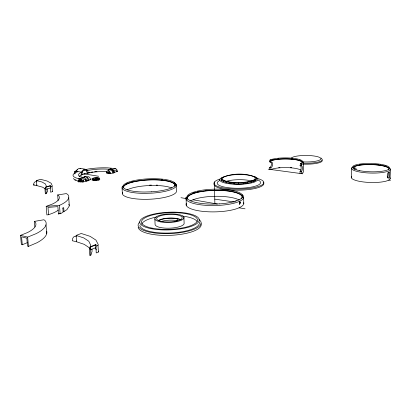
<?xml version="1.0" encoding="UTF-8"?>
<svg xmlns="http://www.w3.org/2000/svg" width="411" height="411" viewBox="0 0 411 411"><rect width="100%" height="100%" fill="white"/><g stroke="black" fill="none" stroke-linecap="round" stroke-linejoin="round"><path stroke-width="0.62" d="M82.041 174.757C81.974 173.046 82.308 170.781 84.229 170.211A3.812 2.713 -79.9 0 1 86.233 170.75L87.368 173.165M300.015 173.437L300.03 171.464A2.995 1.063 -84.4 0 0 300.806 170.164A2.939 1.043 -84.4 0 0 300.831 166.111L300.066 165.72L300.533 163.593A17.365 3.869 -0.1 0 0 293.957 158.384A17.365 3.869 -0.1 0 0 270.412 159.797A1.197 1.007 69 0 0 269.642 160.67L269.647 161.831L271.317 161.944L272.128 162.437A2.867 1.742 -79.7 0 1 272.139 166.393A2.918 1.772 -79.7 0 1 270.864 167.59L270.87 169.517A16.8 3.951 0 0 1 286.868 167.606A16.8 3.951 0 0 1 301.078 170.175M300.066 165.72L301.617 165.813L302.095 166.275A2.944 1.038 -84.4 0 1 302.07 170.329A2.995 1.058 -84.4 0 1 301.294 171.628L301.278 173.606A18.218 4.28 0 0 0 303.524 171.433L303.59 162.607M301.335 165.88L301.345 164.688A18.269 4.095 -0.1 0 0 303.231 161.898M84.584 176.715A3.74 2.579 72.5 0 1 87.281 177.177A3.74 2.579 72.5 0 1 88.838 180.552L82.914 182.016L79.698 181.451L79.713 181.025A1.731 1.187 72.4 0 1 80.51 179.992L81.152 180.105A1.731 1.187 72.4 0 1 82.113 181.446L82.185 181.888M351.343 177.768L351.564 168.592M74.956 173.889L74.987 172.656M390.039 178.98L390.383 169.697M89.757 248.871L89.218 247.725L84.229 244.35L76.574 241.776L76.127 235.426L83.793 237.933L88.791 241.226L90.687 245.136L89.398 248.902L89.834 255.58L90.821 255.169L90.456 246.692L95.871 244.509L96.225 252.924L98.404 252.015L98.666 251.162M98.404 252.015L97.988 245.413L98.255 244.576L95.938 240.096L90.101 236.335L81.244 233.484L76.127 235.426M90.821 255.169L92.085 251.332L91.936 248.994M83.305 180.588L83.49 180.126L83.248 180.429L83.603 181.806M75.254 171.433L75.372 171.161L81.789 172.219M75.907 171.413L76.415 171.33L76.775 170.488A4.762 3.345 -80.4 0 1 80.813 168.577M255.786 180.408L256.31 178.256L255.642 177.156C245.275 172.872 232.354 173.129 222.063 177.557L221.344 178.667L221.832 180.799C232.143 185.279 245.567 185.289 255.786 180.408L256.31 178.256M45.919 188.043L44.922 188.567L42.451 187.139L36.826 185.618L36.409 180.557L42.04 182.032L45.472 183.989L46.417 186.322L44.922 188.567L45.338 193.838L46.15 193.591L45.837 186.99L50.296 185.664L50.61 192.225L52.408 191.67L52.726 191.156M52.408 191.67L52.007 186.445L52.325 185.947L51.159 183.27L47.152 181.03L40.643 179.345L36.409 180.557M46.15 193.591L47.625 191.295L47.44 188.916M221.365 179.689L221.842 178.944M63.073 211.346L63.988 211.542L66.911 209.661L69.315 205.962L68.724 197.717M62.868 208.12L63.695 207.596L63.988 211.542M221.344 178.667L221.812 179.771C232.138 184.231 245.547 184.236 255.781 179.376M158.846 220.656L159.704 220.137A12.037 3.586 -2.2 0 1 176.257 218.631L178.59 219.161A12.037 3.586 -2.2 0 1 180.321 219.87M158.091 220.579L159.848 219.715A12.798 3.817 -2.2 0 1 177.665 218.616L179.926 219.258A12.798 3.817 -2.2 0 1 181.056 219.782M87.517 172.872L88.257 172.995C87.579 166.599 80.017 169.471 81.517 174.994L80.828 174.875M82.436 171.926L80.099 172.969A20.005 4.624 -3.4 0 0 79.873 176.535L84.645 177.835L80.761 179.006L78.039 178.508A25.41 5.877 -3.4 0 1 75.182 172.779L77.915 171.577M27.599 242.547L22.271 244.766L21.567 236.854L26.843 238.175L27.532 246.132L28.451 246.374L36.908 242.788A56.307 16.383 -6.4 0 0 46.731 231.239M22.271 244.766L21.367 244.535L20.55 235.349L27.65 237.116L36.147 233.643A56.482 15.834 -6.2 0 0 45.267 220.815L43.946 219.757L34.401 221.395L34.873 227M90.471 249.837L95.886 247.628M89.398 248.902L90.384 248.501L90.456 246.692M97.988 245.413L95.804 246.297L95.871 244.509M90.297 247.16L95.722 244.971M20.55 235.349L27.48 232.564A45.878 12.854 -6.2 0 0 35.295 222.135L34.401 221.395M58.095 200.583L57.674 194.953L58.568 195.559A41.922 10.604 -5.1 0 1 52.32 204.077L46.191 206.363L46.869 214.896L48.575 214.753L47.995 207.411L57.859 206.61L58.413 213.936L59.477 213.52M58.413 213.936L61.054 213.422L63.16 212.071L62.826 207.971M174.916 221.673L177.264 220.758L177.198 218.842M48.575 214.753L54.005 212.651A43.042 11.318 -5.3 0 0 58.223 210.144M46.191 206.363L59.472 205.284L60.422 204.925A51.606 13.06 -5.1 0 0 67.692 194.444L66.366 193.586L57.674 194.953M78.527 180.593L80.813 179.992M110.4 173.591A2.646 1.875 72.6 0 0 108.304 170.714A2.646 1.875 72.6 0 0 106.5 172.964L110.4 173.591L114.037 172.815A3.607 2.569 72.6 0 0 112.203 169.311A3.607 2.569 72.6 0 0 109.336 169.615M81.625 181.462L80.941 181.667L80.761 179.006A2.754 1.885 72.4 0 0 78.974 181.323L74.951 179.961L73.358 178.518M108.447 173.278L110.194 172.743M87.409 176.9A2.723 1.88 72.5 0 1 89.377 177.233A2.723 1.88 72.5 0 1 90.507 179.689L88.108 180.424L88.838 180.552M112.753 170.164A2.63 1.87 72.6 0 1 113.852 172.533L117.412 171.444A2.615 1.87 72.6 0 0 115.321 168.592L107.733 167.847A25.497 5.898 -3.4 0 0 88.822 168.921L85.365 169.568M85.514 179.294L86.089 181.046L85.514 179.294L83.027 180.049L83.248 180.429M106.5 172.964L108.191 172.45M82.683 177.501L78.794 178.667L78.974 181.323L82.328 181.641M45.816 189.379L50.281 188.033M112.352 169.491L115.321 168.592M45.647 187.267L50.121 185.936M52.007 186.445L50.199 186.984L50.296 185.664M36.898 181.939L36.605 181.744A2.81 2.091 -78.4 0 0 34.488 182.356L34.082 182.91A2.81 2.091 -78.4 0 0 33.62 185.017L34.406 184.791M74.884 173.91L74.71 171.351L76.241 170.909A1.819 0.411 -3.7 0 0 76.415 171.33M109.814 169.363L105.791 169.07A20.005 4.624 -3.4 0 0 90.857 169.923L86.269 170.796L86.192 169.589M80.952 180.033L78.845 180.593L78.963 182.273M88.766 172.635L90.014 172.399M77.736 181.626L79.708 181.354M80.13 182.052L82.169 181.775M269.647 161.831L270.931 162.283A2.862 1.742 -79.7 0 1 270.941 166.234A2.913 1.772 -79.7 0 1 269.667 167.431L269.673 169.358M74.951 179.961L76.014 179.91M106.521 171.659L105.94 171.613A19.985 4.685 -3.4 0 0 91.016 172.471L82.914 174.362L80.273 175.554A19.985 4.685 -3.4 0 0 79.179 176.386M81.25 181.575L78.974 181.323L79.662 181.117L79.272 181.051M270.412 159.797L270.412 160.768L270.844 160.824A16.851 3.776 -0.1 0 1 291.697 159.227A16.851 3.776 -0.1 0 1 301.689 163.599M388.698 180.121L390.45 180.352M269.667 167.431L270.864 167.59M300.03 171.464L301.294 171.628M268.208 169.157L302.83 173.817M214.768 199.145L234.306 201.971M116.688 171.33L117.412 171.444M79.97 168.346L85.067 169.168M74.71 171.351L77.417 171.798M98.64 176.268L83.808 173.807L84.471 173.915M89.778 179.561L90.507 179.689M87.394 180.645L88.129 180.768A3.745 2.579 72.5 0 0 86.243 177.126A3.745 2.579 72.5 0 0 83.351 177.413M86.063 180.701L86.793 180.825A2.738 1.885 72.5 0 0 84.142 177.84M180.968 197.696L186.661 198.688M192.99 199.787L217.337 204.01M239.068 207.786L245.038 208.824M33.62 185.017L36.826 185.618A2.815 2.091 -78.4 0 1 36.836 184.893M177.264 220.758L176.324 220.543A12.032 3.617 -2.2 0 0 160.763 221.657M76.292 236.541L75.937 236.33A3.601 2.476 -75.1 0 0 73.379 237.301L72.886 238.046A3.601 2.476 -75.1 0 0 72.3 240.748L76.574 241.776A3.617 2.471 -75.2 0 1 76.6 240.856M354.102 167.729L354.436 168.078A3 1.587 -79.8 0 1 354.837 169.24M321.109 158.065L322.085 159.237M113.852 172.533L114.037 172.815M95.203 247.705L96.292 249.883M68.796 204.262L69.14 205.397M116.76 171.644L116.215 169.969L113.975 170.647L114.52 172.332M27.65 237.116L28.451 246.374M45.996 224.822L46.705 233.674M59.472 205.284L60.109 213.797M84.168 169.26L84.229 170.211M86.346 169.702L86.418 170.755M122.062 187.955L122.37 193.745M154.855 218.96L155.091 224.596A14.565 4.377 -2.2 0 0 170.776 228.136A14.565 4.377 -2.2 0 0 184.102 222.865L183.917 217.244M176.16 184.447L176.36 190.185A27.152 7.033 -2.6 0 1 149.599 199.237A27.152 7.033 -2.6 0 1 122.509 192.507M186.322 205.541L186.065 197.378A28.94 7.783 -1.2 0 0 212.158 205.562L219.983 205.315A28.94 7.783 -1.2 0 0 242.279 194.793M214.388 181.986L214.866 203.584M223.456 180.799L223.471 181.832M221.812 179.771L221.832 180.799M229.79 182.34L229.811 183.383M226.173 181.677L226.194 182.715M234.065 182.736L234.08 183.784M238.678 182.838L238.693 183.887M243.677 197.573L243.754 203.712M243.312 182.633L243.322 183.681M247.617 182.14L247.628 183.183M254.07 180.45L254.08 181.482M253.13 180.825L253.14 181.868M251.291 181.39L251.301 182.433M270.844 160.824L270.844 161.985M141.733 224.293A27.999 8.42 -2.2 0 1 156.421 217.07M182.525 216.094A27.999 8.42 -2.2 0 1 197.203 221.647M200.979 223.594A31.534 9.551 -2.2 0 1 172.029 235.251A31.534 9.551 -2.2 0 1 138.173 227.262M198.96 219.592A31.555 9.489 -2.2 0 1 169.892 233.597A31.555 9.489 -2.2 0 1 140.048 221.858M199.16 221.966A29.777 8.955 -2.2 0 1 171.973 232.919A29.777 8.955 -2.2 0 1 139.879 225.505M187.735 199.299A27.316 7.347 -1.2 0 1 215.343 190.37A27.316 7.347 -1.2 0 1 241.627 198.534M243.692 202.664A28.878 7.989 -1.2 0 1 214.337 211.881A28.878 7.989 -1.2 0 1 186.255 203.46M190.55 200.933A27.26 7.542 -1.2 0 1 214.845 196.304A27.26 7.542 -1.2 0 1 239.212 199.957M193.093 193.036A28.94 7.783 -1.2 0 1 194.804 192.523M197.218 191.916A28.94 7.783 -1.2 0 1 198.405 191.665M205.346 190.586A28.94 7.783 -1.2 0 1 206.62 190.452M220.738 190.021A28.94 7.783 -1.2 0 1 224.262 190.216M226.728 190.432A28.94 7.783 -1.2 0 1 227.935 190.565M186.882 198.364A27.902 7.506 -1.2 0 1 214.439 190.242A27.902 7.506 -1.2 0 1 242.665 197.075M257.07 178.379A24.932 6.242 -0.8 0 1 260.122 185.895L255.899 187.236A24.932 6.242 -0.8 0 1 221.606 187.606A24.932 6.242 -0.8 0 1 220.065 179.047M263.148 182.124A24.922 6.268 -0.8 0 1 240.81 190.139A24.922 6.268 -0.8 0 1 214.1 183.686M223.497 177.013A19.07 4.696 -0.8 0 0 223.075 182.448A19.07 4.696 -0.8 0 0 243.744 184.071A19.183 4.721 -0.8 0 0 254.501 182.078L257.343 180.491A19.07 4.696 -0.8 0 0 253.5 176.401M258.041 180.039A21.701 5.43 -0.8 0 1 238.781 188.274A21.701 5.43 -0.8 0 1 219.87 180.48M225.845 181.472A16.399 4.125 -0.8 0 1 251.527 181.01M278.699 167.56A18.218 4.28 0 0 1 279.958 167.457M290.459 167.441A18.218 4.28 0 0 1 291.728 167.539M270.69 160.316A18.269 4.095 -0.1 0 1 271.897 159.992M272.55 159.838A18.269 4.095 -0.1 0 1 273.711 159.607M277.461 159.062A18.269 4.095 -0.1 0 1 278.694 158.939M291.759 158.903A18.269 4.095 -0.1 0 1 293.002 159.016M294.867 159.237A18.269 4.095 -0.1 0 1 296.167 159.432M299.259 160.074A18.269 4.095 -0.1 0 1 300.924 160.588M300.533 163.593A1.233 1.063 66.6 0 1 301.345 164.688M270.412 160.768A17.36 3.889 -0.1 0 1 289.724 158.965A17.36 3.889 -0.1 0 1 302.671 162.612M322.198 160.48A16.24 3.581 0.2 0 1 303.421 164.143M322.214 159.555A16.245 3.565 0.2 0 1 303.431 163.203M291.512 157.875A14.93 3.257 0.2 0 1 309.375 155.553A14.93 3.257 0.2 0 1 320.59 159.447A14.93 3.257 0.2 0 1 303.087 161.898M109.675 173.478A1.665 1.182 72.6 0 0 108.355 171.664A1.665 1.182 72.6 0 0 107.22 173.082L109.475 172.394A1.659 1.182 72.6 0 1 109.49 171.983M109.598 170.221A2.636 1.875 72.6 0 1 111.551 170.529A2.636 1.875 72.6 0 1 112.65 172.903M108.293 170.473A3.612 2.569 72.6 0 1 111.201 169.311A3.612 2.569 72.6 0 1 113.374 173.021M91.191 172.199A21.007 4.927 -3.4 0 1 92.886 171.973M94.633 171.777A21.007 4.927 -3.4 0 1 96.975 171.572M80.767 179.006A2.754 1.885 72.4 0 1 82.914 182.016M76.266 170.848A3.786 2.666 -80.4 0 1 77.412 169.543M390.383 168.541A19.533 4.408 1.4 0 1 370.599 173.067A19.533 4.408 1.4 0 1 351.795 167.452M359.635 164.826A19.533 4.408 1.4 0 1 361.439 164.606M371.344 164.272A19.533 4.408 1.4 0 1 373.835 164.374M376.882 164.6A19.533 4.408 1.4 0 1 378.644 164.79M379.939 164.955A19.533 4.408 1.4 0 1 381.197 165.145M384.86 165.88A19.533 4.408 1.4 0 1 386.525 166.347M353.27 167.539A18.017 4.064 1.4 0 1 373.758 164.703A18.017 4.064 1.4 0 1 388.857 169.609M387.316 176.668A17.961 4.249 1.6 0 1 388.256 177.398M352.741 167.508A18.557 4.187 1.4 0 1 371.416 164.482A18.557 4.187 1.4 0 1 389.407 168.541M353.943 169.111A3.057 0.894 -84.3 0 1 354.626 167.786L355.787 168.243A3 1.582 -79.7 0 1 356.183 169.409M390.039 177.773A19.476 4.608 1.6 0 1 370.311 182.479A19.476 4.608 1.6 0 1 351.575 176.576M387.352 177.871A3.139 0.796 -84.2 0 0 387.979 176.494A3.083 0.786 -84.2 0 0 388.133 172.255M98.548 179.782A2.949 0.704 -3.5 0 1 98.137 179.956M96.878 180.239A2.949 0.704 -3.5 0 1 93.456 180.172M93.271 179.525A3.966 0.94 -3.5 0 0 99.724 178.6A3.966 0.94 -3.5 0 0 94.473 177.845A3.966 0.94 -3.5 0 0 93.271 179.525A2.949 0.704 -3.5 0 1 98.301 179.093M99.606 179.098A3.966 0.945 -3.5 0 1 95.686 180.593A3.966 0.945 -3.5 0 1 92.316 179.427M95.568 178.708A3.966 0.945 -3.5 0 1 97.577 178.682M174.377 182.803A27.208 6.848 -2.5 0 1 151.839 193.144L144.502 193.376A27.208 6.848 -2.5 0 1 122.576 186.152M126.357 183.66A27.208 6.848 -2.5 0 1 128.124 182.977M131.505 181.96A27.208 6.848 -2.5 0 1 133.95 181.39M140.1 180.347A27.208 6.848 -2.5 0 1 141.281 180.203M161.472 179.802A27.208 6.848 -2.5 0 1 162.689 179.92M165.022 180.198A27.208 6.848 -2.5 0 1 166.121 180.362M149.542 185.155A27.152 7.033 -2.6 0 1 151.423 185.099M156.329 185.104A27.152 7.033 -2.6 0 1 157.536 185.145M126.948 189.944A25.631 6.638 -2.6 0 1 149.244 185.541A25.631 6.638 -2.6 0 1 171.762 187.981M123.593 187.858A25.682 6.463 -2.5 0 1 150.185 179.9A25.682 6.463 -2.5 0 1 174.618 186.229M123.038 187.894A26.232 6.602 -2.5 0 1 149.059 179.812A26.232 6.602 -2.5 0 1 175.374 185.649M235.667 201.051A1.644 0.699 -83.2 0 1 236.387 200.707M240.399 202.433L239.551 204.051L239.521 201.827L240.399 202.433M240.605 202.315L239.454 204.503L239.413 201.493L240.605 202.315M181.097 219.284L179.324 220.188A12.813 3.761 -2.2 0 1 162.52 221.58A12.813 3.761 -2.2 0 1 157.881 216.936L159.699 216.052A12.813 3.761 -2.2 0 1 177.537 214.963L179.797 215.59A12.813 3.761 -2.2 0 1 181.097 219.284M253.135 180.326L252.246 180.681A16.43 4.023 -0.8 0 1 224.154 180.547A16.43 4.023 -0.8 0 1 239.197 174.516A16.43 4.023 -0.8 0 1 253.135 180.326M389.207 171.962L388.996 172.034A3.144 1.557 -79.7 0 0 387.814 173.339A3.088 1.526 -79.7 0 0 387.66 177.603A3.144 1.557 -79.7 0 0 388.775 178.05A3.144 0.796 -84.2 0 0 389.402 176.679A3.088 0.781 -84.2 0 0 389.556 172.43L389.207 171.962M151.695 191.803L144.626 192.024A26.237 6.571 -2.5 0 1 127.621 182.505A26.237 6.571 -2.5 0 1 171.767 181.097A26.237 6.571 -2.5 0 1 151.695 191.803M219.767 203.871L212.23 204.113A27.912 7.465 -1.2 0 1 190.586 193.365A27.912 7.465 -1.2 0 1 237.563 191.87A27.912 7.465 -1.2 0 1 219.767 203.871M151.032 228.65A29.808 8.847 -2.2 0 0 198.97 221.267A29.808 8.847 -2.2 0 0 158.482 213.206A29.808 8.847 -2.2 0 0 151.032 228.65M152.085 228.146A28.03 8.323 -2.2 0 0 197.203 221.236A28.03 8.323 -2.2 0 0 159.196 213.628A28.03 8.323 -2.2 0 0 152.085 228.146M160.151 221.822A14.591 4.28 -2.2 0 0 183.794 218.369A14.591 4.28 -2.2 0 0 164.277 214.352A14.591 4.28 -2.2 0 0 160.151 221.822M359.728 170.678A18.562 4.167 1.4 0 0 389.443 168.602A18.562 4.167 1.4 0 0 363.966 163.619A18.562 4.167 1.4 0 0 359.728 170.678M93.924 179.299A2.949 0.699 -3.5 0 0 98.722 178.61A2.949 0.699 -3.5 0 0 94.823 178.05A2.949 0.699 -3.5 0 0 93.924 179.299"/></g></svg>
